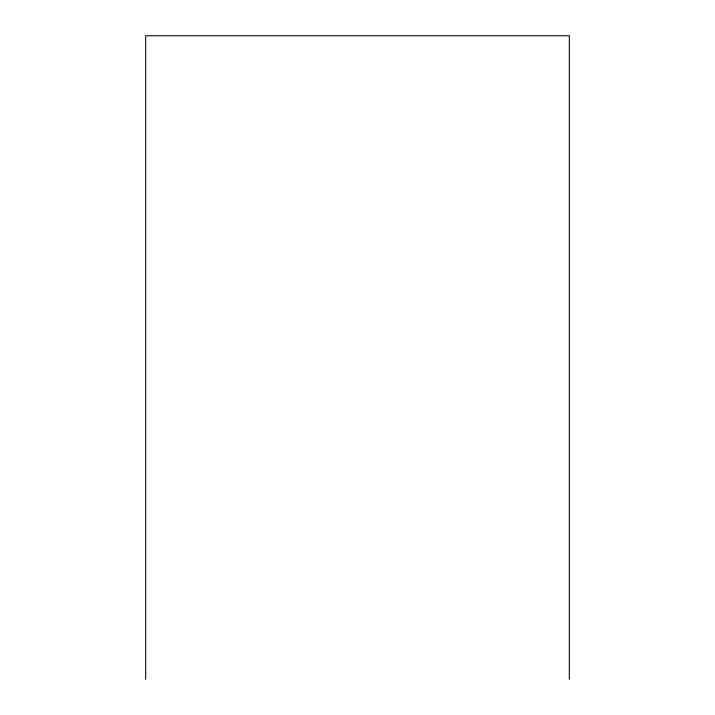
<?xml version="1.0" encoding="UTF-8"?>
<svg xmlns="http://www.w3.org/2000/svg" width="715" height="715" viewBox="0 0 715 715"><rect width="100%" height="100%" fill="white"/><g stroke="black" fill="none" stroke-linecap="round" stroke-linejoin="round"><path stroke-width="1.07" d="M569.328 679.25L569.328 35.75L145.672 35.75L145.672 679.25"/></g></svg>
